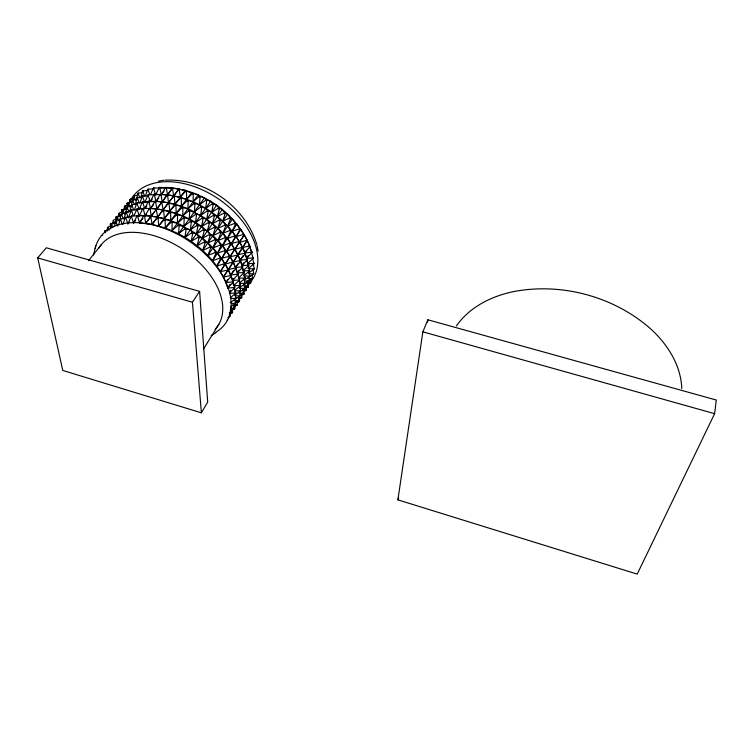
<?xml version="1.0" encoding="UTF-8"?>
<svg xmlns="http://www.w3.org/2000/svg" width="754" height="754" viewBox="0 0 754 754"><rect width="100%" height="100%" fill="white"/><g stroke="black" fill="none" stroke-linecap="round" stroke-linejoin="round"><path stroke-width="1.13" d="M232.109 312.137L231.487 312.976L232.128 310.026M110.207 226.492L110.499 223.947L111.366 225.672M115.833 219.48L116.135 216.954L117.435 219.499M121.385 212.571L121.677 210.055L122.77 212.147M126.842 205.767L127.143 203.269L128.237 205.324M230.206 302.703L235.597 298.895L235.945 297.858L234.918 293.843M235.945 297.858L235.597 298.895M234.928 295.097L240.281 291.327L240.62 290.299L239.348 285.332M240.62 290.299L240.281 291.327M239.583 287.613L244.89 283.872L244.211 278.923M245.229 282.854L244.89 283.872M233.693 270.318L230.705 274.993L233.212 281.28L232.873 281.817L225.861 282.58C217.011 261.044 198.839 244.475 178.557 233.731L179.207 225.239C202.449 233.467 221.695 253.297 231.195 276.03L225.861 282.58L227.67 288.019L234.466 287.519L234.796 286.991L228.302 269.498L246.549 241.214M231.195 276.03L230.705 274.993L236.002 268.49C231.026 255.879 222.826 244.739 212.873 235.597L209.819 234.343L207.407 230.912L203.768 229.536L201.601 226.558L197.388 225.107L195.503 222.59L190.734 221.111L189.179 219.046L184.551 217.906L184.174 218.415L183.91 226.332L185.446 228.462L190.281 229.895L192.779 232.892L196.436 233.891L198.594 236.935L202.308 238.264L205.258 242.251L207.821 242.977L215.456 239.489C199.537 220.441 174.127 209.565 149.433 208.349L145.07 215.701L131.319 216.021L127.926 223.881L125.748 217.529L131.479 216.756M236.879 271.855L235.484 267.519L240.733 261.072C231.393 238.632 212.694 219.046 189.81 210.696L189.179 219.046L195.578 214.381L195.946 213.872L194.362 211.874C182.185 205.522 168.679 201.78 154.938 201.252L150.612 208.547L148.783 201.695L149.169 201.205L162.167 201.846L166.926 194.89C200.875 198.736 232.439 222.015 245.389 253.768L240.187 260.158L241.893 265.568L248.471 265.182L246.878 259.367M194.984 203.599L194.362 211.874L201.073 206.756L199.471 204.815L194.334 203.288L193.099 201.78L187.473 200.338L186.643 199.245L186.427 191.205C214.57 198.255 239.009 219.678 249.979 246.567L244.814 252.91L246.492 258.311L252.995 257.962L251.402 252.213M200.083 196.606L199.471 204.815L205.767 200.225L206.115 199.744L204.494 197.859L199.433 196.294L198.179 194.852L185.352 190.357L172.223 188L167.501 194.89L154.023 194.259L150.225 201.733L148.576 201.224L148.189 201.714L144.74 208.754L142.713 202.213L149.207 201.733M244.173 280.243L249.433 276.529L249.772 275.521L248.584 270.978M249.772 275.521L249.433 276.529M248.688 272.976L253.909 269.301L254.239 268.301L253.061 263.787M254.239 268.301L253.909 269.301M112.977 223.881L113.223 220.592L113.939 219.763L117.153 218.971M118.623 216.85L118.859 213.589L119.566 212.769L122.751 211.987M124.174 209.923L124.41 206.69L125.107 205.88L128.265 205.116M129.641 203.109L129.877 199.904L130.574 199.094L133.694 198.34M107.257 231.016L107.502 227.708L108.218 226.869L111.469 226.059M192.157 232.486L184.984 237.322L186.097 228.83M191.375 221.469L190.281 229.895L197.388 225.107M196.577 214.23L195.503 222.59L202.534 217.849L200.63 215.39L195.946 213.872M201.704 207.114L200.63 215.39L207.614 210.696L205.691 208.311L201.073 206.756M206.747 200.093L205.691 208.311L212.6 203.665L210.668 201.337L206.115 199.744M714.613 413.673L716.3 400.035L427.876 319.79L422.862 331.835L397.876 499.855L637.215 574.114L714.613 413.673L422.862 331.835M110.508 228.848L111.488 223.929L116.229 222.788M116.229 221.695L116.813 217.312L117.577 216.53L120.819 215.908M121.875 214.654L122.836 209.81L127.483 208.717M127.426 207.718L127.992 203.392L128.755 202.628L131.922 202.034M132.893 200.884L133.458 196.596L134.212 195.833L137.351 195.248M93.524 254.984L95.683 245.861M427.527 322.109L427.876 319.79M166.926 194.89L173.778 195.786L178.99 188.924L172.864 188.085L172.496 188.566L173.693 196.115L152.091 224.343L139.443 222.967L137.614 215.974L138.01 215.465C153.948 215.154 169.81 218.886 183.91 226.332L190.734 221.111M198.594 236.935L191.196 241.346L192.779 232.892M198.01 225.512L196.436 233.891L203.768 229.536M203.156 218.245L201.601 226.558L208.867 222.251L206.681 219.339L202.534 217.849M208.217 211.101L206.681 219.339L213.882 215.078L211.685 212.232L207.614 210.696M213.212 204.061L211.685 212.232L218.82 208.019L216.605 205.239L212.6 203.665M230.451 306.803L235.107 303.928L235.512 302.919L234.673 298.81M235.512 302.919L235.107 303.928M234.23 299.781L239.772 296.36L240.168 295.37L239.329 291.289M240.168 295.37L239.772 296.36M239.781 291.732L244.362 288.905L244.758 287.924L243.919 283.881M244.758 287.924L244.362 288.905M244.343 284.362L248.877 281.562L249.272 280.582L248.443 276.586M249.272 280.582L248.877 281.562M248.829 277.104L253.335 274.333L253.73 273.363L252.901 269.395M253.73 273.363L253.335 274.333M114.41 226.04L115.664 221.139L120.451 220.272M119.707 221.063L120.979 214.513L121.799 213.778L125.041 213.316M125.343 213.995L127.002 207.001L131.696 206.172M130.894 207.03L132.534 200.093L137.181 199.282M136.568 199.103L137.982 193.297L142.591 192.496M204.702 241.77L197.114 245.738L199.197 237.387M204.362 229.979L202.308 238.264L209.819 234.343M209.452 222.694L207.407 230.912L214.852 227.039L212.44 223.674L208.867 222.251M214.466 215.521L212.44 223.674L219.81 219.848L217.388 216.539L213.882 215.078M219.395 208.453L217.388 216.539L224.692 212.76L222.26 209.518L218.82 208.019M118.576 224.824L120.395 218.867L125.202 218.274M124.005 218.726L126.088 211.733L131.922 211.054M129.631 211.638L131.696 204.711L136.408 204.145M135.173 204.664L137.219 197.793L141.884 197.246M140.63 197.802L142.657 190.979L147.284 190.451M210.375 234.824L207.821 242.977L210.394 246.935L202.685 250.469L205.258 242.251M215.408 227.51L212.873 235.597L220.441 232.157L217.849 228.33L214.852 227.039M220.357 220.319L217.849 228.33L225.342 224.937L222.75 221.176L219.81 219.848M225.239 213.231L222.75 221.176L230.168 217.831L227.567 214.136L224.692 212.76M230.14 310.714L234.098 308.207L230.79 308.056M234.287 308.113L233.947 304.541M234.814 303.127L238.745 300.639L234.39 300.412M238.933 300.554L238.584 297.01M239.423 295.662L243.325 293.193L239.027 292.929M243.504 293.118L243.165 289.593M243.957 288.301L247.83 285.851L243.589 285.559M248 285.785L247.51 281.27M246.577 282.043L252.279 278.622L248.085 278.301M252.439 278.556L252.109 275.087M123.09 224.098L125.23 217.661L126.154 217.029M137.096 209.631L131.309 210.008L128.444 217.963L126.172 212.044L126.568 211.544M134.41 209.8L136.898 202.967L142.629 202.609M139.933 202.817L142.402 196.04L148.076 195.701M145.371 195.936L147.822 189.207L153.439 188.896M215.974 239.989L212.93 247.953L215.625 252.354L207.85 255.474L210.913 247.444L212.93 247.953L220.63 244.89L217.925 240.554L215.456 239.489M220.95 232.656L217.925 240.554L225.559 237.538L222.854 233.269L220.441 232.157M225.842 225.437L222.854 233.269L230.413 230.3L227.699 226.106L225.342 224.937M230.667 218.33L227.699 226.106L235.182 223.165L232.468 219.037L230.168 217.831M397.876 499.855L398.678 497.734M134.033 215.606L136.974 208.858L143.712 208.754M137.417 202.835L137.03 203.316L139.207 209.527L142.157 202.289L143.1 201.723M164.07 191.158L161.431 194.57L148.02 194.852L144.711 202.524L142.544 201.799M150.546 194.598L153.42 188.01L172.751 188.048L165.682 187.397L161.431 194.57L159.98 194.758L156.059 201.507L151.394 201.686M221.101 245.418L217.567 253.156L220.347 257.991L212.543 260.696L216.106 252.892L217.567 253.156L225.295 250.498L222.524 245.738L220.63 244.89M226.021 238.066L222.524 245.738L230.168 243.127L227.397 238.434L225.559 237.538M230.865 230.818L227.397 238.434L234.965 235.87L232.194 231.242L230.413 230.3M235.634 223.693L232.194 231.242L239.697 228.716L236.916 224.164L235.182 223.165M102.384 235.135L102.591 235.05M108.095 228.038L108.293 227.953M119.255 214.155L119.632 213.684M229.254 314.38L232.383 312.599L229.31 312.401M232.515 312.467L232.392 308.895M233.919 306.812L237.02 305.04L232.977 304.739M237.142 304.918L237.02 301.374M238.509 299.347L241.582 297.604L238.594 297.349M241.704 297.491L241.582 293.966M131.884 215.946L131.488 216.455L133.515 223.137L137.021 215.993L138.01 215.465M137.417 215.484L139.17 215.889L143.034 208.302L149.452 208.5M154.023 194.259L155.616 194.815L159.396 187.407L166.709 187.746L165.682 187.397M243.033 292.005L246.087 290.262L243.127 289.988M246.2 290.158L246.077 286.661M247.491 284.758L250.517 283.042L246.624 282.637M250.63 282.938L250.507 279.47M235.371 236.407L231.431 243.768L234.221 248.858L225.71 251.044L221.704 258.518L224.494 263.759L216.728 266.077L220.762 258.537L229.395 256.256L226.605 251.082L230.583 243.665L238.971 241.582L236.19 236.558L234.965 235.87M240.092 229.254L236.19 236.558L243.646 234.419L240.865 229.461L239.697 228.716M172.1 188.905L151.252 216.078L143.844 215.559L139.443 222.967L142.968 218.424M201.384 412.824L207.699 402.052L199.593 291.374L46.314 247.783L37.7 257.887L62.77 370.45L201.384 412.824L192.421 302.241L199.593 291.374M233.966 308.64L234.428 307.67M238.613 301.082L239.065 300.12M243.184 293.626L243.646 292.675M247.689 286.294L248.141 285.342M252.138 279.055L252.581 278.122M245.276 290.526L245.267 290.705M240.846 297.915L240.846 297.726M232.185 313.004L232.713 312.071M236.822 305.445L237.34 304.522M241.393 298L241.902 297.085M245.889 290.667L246.398 289.753M250.319 283.438L250.828 282.533M227.831 317.773L230.385 316.077L230.243 312.882M231.497 310.62L235.012 308.537L234.862 305.37M237.048 302.778L239.565 301.11L239.423 297.971M241.563 295.436L244.06 293.787L243.91 290.676M245.05 288.594L248.481 286.577L248.33 283.485M242.373 247.387L234.928 249.197L234.24 249.923L230.149 256.539L232.892 262.081L225.295 263.985L228.038 269.602L227.699 270.139L220.366 271.553L229.753 256.803L237.34 255.191L237.67 254.682L234.928 249.197L238.99 242.637L247.01 240.206L244.277 234.862L239.64 241.977L242.665 247.943L223.41 277.076L230.95 275.464M203.429 349.168L218.896 324.201M230.262 297.745L235.427 293.589L235.71 292.533L234.23 287.66M235.012 290.149L240.13 286.02L240.413 284.974L239.037 280.479M239.687 282.665L244.767 278.575L245.041 277.538L243.674 273.08M244.287 275.295L249.338 271.233L249.612 270.205L247.557 263.589L253.099 258.499L253.306 257.463M248.829 268.028L253.834 264.004L252.741 258.613M235.427 293.589L235.71 292.533M240.13 286.02L240.413 284.974M244.767 278.575L245.041 277.538M249.338 271.233L249.612 270.205M253.834 264.004L254.107 262.986M229.678 292.571L234.579 288.066L234.796 286.991M232.722 281.478L233.636 285.719L239.649 279.979L237.227 272.939L238.98 270.168M244.72 278.056L238.349 278.226L244.305 272.533L242.279 266.643M244.305 272.533L242.986 270.856L248.575 265.719L248.782 264.673M239.32 280.497L239.527 279.442M243.985 273.052L244.192 272.006M229.452 292.373L230.649 290.469M230.083 284.22L227.67 288.019L233.052 282.364L233.212 281.28M233.674 278.546L232.486 280.422L233.391 281.836M243.617 262.844L241.893 265.568L247.472 259.536L244.814 252.91L246.52 250.234M247.058 257.416L248.189 255.625M239.207 279.96L232.486 280.422L237.821 274.814L237.981 273.74L233.118 262.034L240.498 260.516M237.821 274.814L238.16 274.286L237.227 272.939L242.524 267.378L242.675 266.313L237.859 254.682L245.163 253.212M247.152 260.045L247.303 258.99M246.492 258.311L251.713 252.835L251.855 251.789L247.123 240.319L242.665 247.943M242.524 267.378L242.675 266.313M251.713 252.835L251.855 251.789M225.861 282.58L227.68 279.734M236.002 268.49L235.484 267.519L237.83 263.843M240.733 261.072L240.187 260.158L243.08 255.625M228.302 269.498L235.766 267.934M244.428 251.996L242.524 247.444L249.753 246.011M223.41 277.076L227.689 270.441M220.366 271.553L244.277 234.862M216.728 266.077L240.865 229.461M212.543 260.696L236.916 224.164M207.85 255.474L232.468 219.037M144.476 215.597L145.663 223.363L151.252 216.078L150.055 208.387M151.639 208.604L156.757 208.905L162.167 201.846L160.97 194.306L167.501 194.89L166.295 187.426M202.685 250.469L227.567 214.136M104.929 230.922L107.322 229.895M110.64 223.825L113.015 222.807M116.267 216.841L118.623 215.833M121.799 209.951L125.173 208.641M127.256 203.175L129.575 202.185M197.114 245.738L222.26 209.518M247.915 287.444L248.481 286.577M243.495 294.663L244.06 293.787M238.999 301.986L235.813 301.27M234.437 309.423L232.364 308.848M191.196 241.346L216.605 205.239M184.984 237.322L210.668 201.337M167.567 194.984L168.481 202.76L162.195 201.987L161.818 202.487L163.109 209.838L156.738 209.103L156.351 209.612L157.643 217.029L151.196 216.332L150.8 216.85L152.091 224.343L165.324 227.981L178.557 233.731L185.446 228.462M178.557 233.731L204.494 197.859M183.882 217.595L177.388 223.222L172.185 222.157L171.978 230.601L178.538 224.918L177.388 223.222L177.586 214.862L182.704 215.964L184.551 217.906M194.334 203.288L187.944 208.811L182.902 207.67L182.704 215.964L189.15 210.385L187.944 208.811L188.132 200.592M193.278 193.627L193.099 201.78L199.433 196.294M171.978 230.601L198.179 194.852M176.917 214.598L170.781 220.62L165.126 219.64L165.324 227.981L171.516 221.893L170.781 220.62L170.583 212.355L176.153 213.382L177.586 214.862M187.473 200.338L181.441 206.257L175.946 205.192L176.153 213.382L182.232 207.407L181.441 206.257L181.224 198.142L186.643 199.245L192.628 193.373M165.324 227.981L191.77 192.336M175.946 205.192L174.928 204.24L169.019 203.297L169.914 212.147L164.183 218.556L158.104 217.689L158.67 225.889L185.352 190.357L186.427 191.205M158.67 225.889L164.457 219.423L163.609 210.432L169.593 211.337L175.277 204.984M185.767 190.998L180.178 197.246L174.344 196.266L174.928 204.24L180.564 197.944L179.226 189.829L179.593 189.348L185.352 190.357M152.091 224.343L178.99 188.924M145.663 223.363L154.693 211.591M156.757 208.905L155.56 201.29M143.844 215.559L145.07 215.701L146.455 213.91M150.612 208.547L153.335 205.022M156.728 200.639L158.745 198.038M133.515 223.137L135.635 220.422M144.74 208.754L146.794 206.125M152.242 199.141L150.225 201.733L148.199 195.248L148.576 194.768M456.377 325.992C469.506 307.048 491.401 296.19 513.512 291.628L514.077 291.506C561.636 282.562 613.172 296.341 649.75 328.075L650.231 328.48C667.356 343.89 680.937 365.077 681.804 388.649M142.647 208.801L143.637 208.274M153.646 194.749L154.617 194.24M159.019 187.878L159.98 187.378M127.926 223.881L129.349 222.072M139.207 209.527L140.583 207.774M136.587 209.358L137.539 208.773M153.043 188.491L153.976 187.925M130.913 210.507L131.827 209.876M142.016 196.521L142.921 195.899M147.445 189.688L148.34 189.075M88.557 260.658L101.488 244.419M119.99 219.376L120.876 218.688M131.309 205.201L132.176 204.523M136.842 198.274L137.699 197.605M142.28 191.45L143.137 190.79M115.268 221.638L116.097 220.903M120.979 214.513L121.799 213.778M126.606 207.491L127.426 206.756M132.148 200.573L132.958 199.857M137.605 193.769L138.406 193.052M105.183 230.554L104.523 231.421L105.645 232.798M110.244 224.324L110.895 223.457M115.871 217.322L116.521 216.464M121.422 210.432L122.063 209.584M126.879 203.646L127.52 202.798M111.092 224.428L111.865 223.636M116.813 217.312L117.577 216.53M122.44 210.3L123.213 209.527M127.992 203.392L128.755 202.628M133.458 196.596L134.212 195.833M129.877 199.904L130.574 199.094M124.41 206.69L125.107 205.88M118.859 213.589L120.536 216.049M113.223 220.592L114.891 223.09M107.502 227.708L109.17 230.243M227.491 319.668L227.161 320.196M215.898 332.75L211.195 335.558M125.692 212.232L126.172 212.044M136.512 203.457L137.03 203.316M125.23 217.661L125.748 217.529M158.397 181.13L164.052 180.253M147.643 195.333L148.199 195.248M142.157 202.289L142.713 202.213M149.122 201.893L144.711 202.524L142.544 196.379M141.413 209.216L143.628 208.915M130.923 216.53L131.488 216.455M230.705 274.993L237.651 274.258M235.484 267.519L242.354 266.822M240.187 260.158L246.982 259.499M251.544 252.288L244.814 252.91L245.389 253.768M237.227 272.939L243.872 272.514M165.239 180.168C205.069 178.132 245.37 206.304 256.803 244.588M148.576 201.224L149.169 201.205M148.189 201.714L148.783 201.695M229.942 293.278L235.38 293.07M233.636 285.719L240.083 285.502M137.021 215.993L137.614 215.974M242.986 270.856L249.291 270.714M253.787 263.485L247.557 263.589L248.895 265.21M230.432 298.433L235.616 298.396M235.182 290.837L240.3 290.827M239.847 283.353L244.909 283.372M243.448 275.964L249.451 276.03M247.991 268.697L253.928 268.801M231.657 303.381L235.182 303.457M235.201 295.766L239.847 295.888M239.847 288.282L244.437 288.433M244.428 280.903L248.961 281.091M248.933 273.645L253.419 273.862M165.315 187.878L165.927 187.906M160.348 194.278L160.97 194.306M159.98 194.758L160.593 194.786M154.551 201.752L155.173 201.78M149.047 208.849L149.669 208.886M143.448 216.068L144.08 216.106M241.487 294.041L243.749 294.296M245.945 286.803L248.17 287.076M171.855 188.472L172.496 188.566M166.559 195.38L167.2 195.475M161.554 201.893L162.195 201.987M161.177 202.392L161.818 202.487M156.087 209.009L156.738 209.103M155.71 209.508L156.351 209.612M150.546 216.238L151.196 216.332M150.15 216.747L150.8 216.85M154.938 201.252L156.059 201.507L154.24 194.72M178.943 189.207L179.593 189.348M178.585 189.678L179.226 189.829M173.693 196.115L174.344 196.266M173.326 196.606L173.976 196.756M168.359 203.146L169.019 203.297M167.982 203.637L168.642 203.787M162.939 210.281L163.609 210.432M162.562 210.781L163.222 210.941M157.435 217.529L158.104 217.689M157.049 218.047L157.718 218.198M37.7 257.887L192.421 302.241M126.088 211.733L128.265 212.383M185.409 191.478L186.068 191.686M180.564 197.944L181.224 198.142M180.197 198.425L180.856 198.632M174.909 205.484L175.569 205.691M169.914 212.147L170.583 212.355M169.537 212.656L170.206 212.864M164.457 219.423L165.126 219.64M164.07 219.932L164.749 220.149M159.396 187.407L160.932 188M192.27 193.853L192.92 194.117M187.105 200.828L187.765 201.082M182.232 207.407L182.902 207.67M181.865 207.906L182.534 208.17M176.54 215.097L177.209 215.361M171.516 221.893L172.185 222.157M171.13 222.411L171.808 222.675M193.976 203.778L194.626 204.089M189.15 210.385L189.81 210.696M188.783 210.884L189.442 211.195M183.514 218.104L184.174 218.415M178.538 224.918L179.207 225.239M178.161 225.437L178.83 225.757M199.075 196.785L199.725 197.096M185.069 228.98L185.72 229.348M195.578 214.381L196.219 214.739M190.366 221.619L191.016 221.987M205.767 200.225L206.398 200.583M200.715 207.246L201.346 207.604M197.02 225.616L197.642 226.021M191.78 233.005L192.411 233.41M202.185 218.349L202.798 218.754M207.256 211.195L207.868 211.601M212.251 204.155L212.864 204.551M198.227 237.463L198.83 237.906M203.41 230.045L204.004 230.498M208.509 222.76L209.103 223.203M213.533 215.578L214.117 216.021M218.472 208.509L219.056 208.943M204.334 242.298L204.9 242.779M209.461 234.862L210.017 235.342M214.504 227.548L215.06 228.019M219.471 220.338L220.017 220.818M224.353 213.25L224.899 213.721M210.394 246.935L210.913 247.444M210.036 247.463L210.564 247.962M215.107 239.998L215.625 240.507M220.093 232.666L220.602 233.165M225.003 225.437L225.503 225.936M229.838 218.321L230.338 218.82M215.625 252.354L216.106 252.892M215.276 252.882L215.748 253.419M220.281 245.408L220.752 245.936M225.22 238.047L225.682 238.575M230.074 230.799L230.535 231.327M234.852 223.665L235.305 224.183M252.024 252.336L251.025 251.157L249.376 245.766L249.979 246.567M219.998 258.518L220.413 259.065M220.347 257.991L220.762 258.537M225.295 250.498L225.71 251.044M224.946 251.016L225.371 251.563M229.829 243.636L230.243 244.183M230.168 243.127L230.583 243.665M239.376 284.06L240.46 285.493M234.635 236.37L235.041 236.916M239.367 229.216L239.763 229.753M234.692 291.572L235.757 293.052M224.494 263.759L224.852 264.315M224.145 264.286L224.513 264.843M229.395 256.256L229.753 256.803M229.056 256.775L229.414 257.331M234.221 248.858L234.569 249.414M233.881 249.376L234.24 249.923M238.971 241.582L239.32 242.138M238.641 242.091L238.99 242.637M243.646 234.419L243.994 234.965M243.316 234.918L243.665 235.465M228.038 269.602L228.349 270.168M227.699 270.139L228 270.695M232.892 262.081L233.193 262.646M232.552 262.609L232.854 263.165M237.67 254.682L237.972 255.238M237.34 255.191L237.633 255.747M242.053 247.896L242.345 248.452M247.01 240.206L247.303 240.762M246.69 240.705L246.982 241.261M130.188 199.565L131.554 202.279M124.721 206.36L126.088 209.112M133.835 196.304L135.692 200.253M128.368 203.099L130.225 207.105M122.817 210.008L124.674 214.061M117.181 217.02L118.576 220.102M111.46 224.145L112.846 227.265M230.611 276.002L230.856 276.558M138.029 193.524L139.886 197.793M235.427 268.452L235.672 269.018M132.572 200.328L134.429 204.654M240.168 261.025L240.403 261.581M127.03 207.246L128.962 211.799M244.833 253.712L245.069 254.268M121.403 214.268L123.336 218.877M249.433 246.511L249.659 247.067M115.692 221.403L117.624 226.068M142.76 191.262L144.645 196.021M137.313 198.085L139.207 202.901M131.79 205.003L133.675 209.885M120.47 219.188L122.365 224.174M147.963 189.546L149.773 194.607M131.432 210.366L133.251 215.597M232.873 281.817L233.052 282.364M237.981 273.74L238.16 274.286M153.599 188.406L155.616 194.815M137.143 209.273L139.17 215.889M159.612 187.85L161.431 194.57M143.241 208.773L145.07 215.701M234.466 287.519L234.579 288.066M242.336 267.679L242.769 269.791M248.471 265.182L248.575 265.719M246.916 260.422L247.34 262.533M252.995 257.962L253.099 258.499M257.095 245.681L258.132 251.157M247.34 285.606A72.78 47.804 34.8 0 0 250.517 282.222A72.912 47.898 34.8 0 0 256.728 269.659A72.733 47.775 34.8 0 0 254.645 242.967A72.78 47.804 34.8 0 0 194.259 186.587A72.78 47.804 34.8 0 0 131.073 199.339M128.981 203.627A72.78 47.804 34.8 0 1 130.159 201.016M215.663 332.326A76.031 47.295 33.9 0 0 224.174 325.134A76.173 47.389 33.9 0 0 228.83 317.208A76.031 47.295 33.9 0 0 176.917 233.928A76.031 47.295 33.9 0 0 95.211 248.594M215.069 329.3A71.065 43.883 33.8 0 0 220.762 320.318C224.324 310.874 222.788 300.356 219.178 291.167A71.065 43.883 33.8 0 0 159.377 237.453A71.065 43.883 33.8 0 0 99 248.009M236.36 305.04L236.04 305.558L236.36 305.04"/></g></svg>
